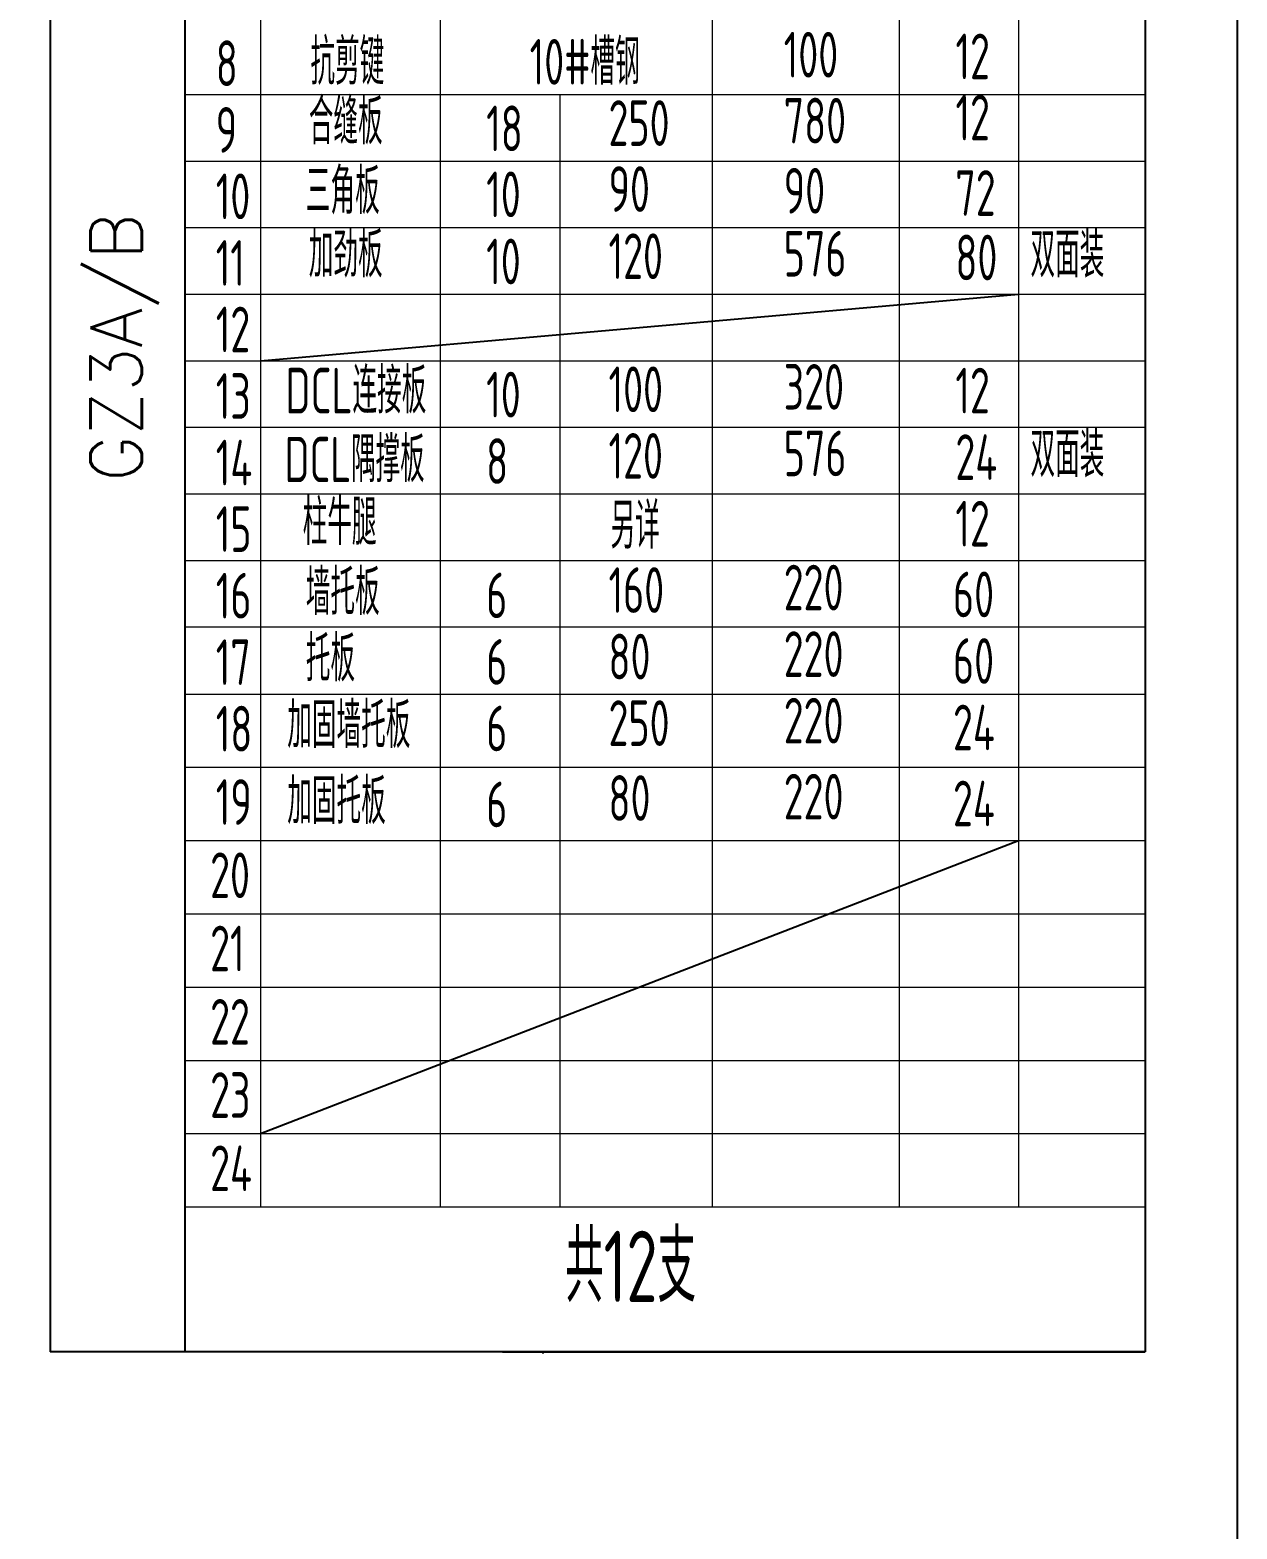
# Model space of a CAD drawing. Header units: millimetres. Extents: x 2451220 to 4527627, y -5186613 to -1639140.
# Drawn here: x 2494975 to 2499972, y -1749942 to -1743738 of the extents above; entities that cross this region are included whole.
import ezdxf

# ---------------------------------------------------------------- set-up
doc = ezdxf.new("R2010")
doc.units = ezdxf.units.MM
doc.header["$LTSCALE"] = 1000
doc.linetypes.add('CENTER', pattern=[50.8, 31.75, -6.35, 6.35, -6.35])
doc.layers.add('轴线层', color=1, linetype='CENTER', lineweight=15)
doc.layers.add('钢架', color=7, linetype='Continuous', lineweight=25)
doc.styles.add('hz', font='gbenor.shx', dxfattribs={"width": 0.75, "height": 100, "bigfont": 'gbcbig.shx'})
doc.styles.get("Standard").update_dxf_attribs({"font": 'txt', "bigfont": 'gbcbig.shx'})

msp = doc.modelspace()

# ---------------------------------------------------------------- linework, layer by layer
at = {"color": 1}
for p, q in [((2495058.8, -1741160.6), (2495058.8, -1749208.5)), ((2495617.8, -1749208.5), (2495617.8, -1741801.4))]:
    msp.add_line(p, q, dxfattribs=at)
for p, q in [((2499592, -1741160.6), (2499592, -1749208.5)), ((2495929.8, -1745106.5), (2499068, -1744831.1)), ((2495929.8, -1748305.4), (2499068, -1747092.6)), ((2496930.8, -1749208.5), (2499592, -1749208.5))]:
    msp.add_line(p, q)
at = {"lineweight": -3}
msp.add_line((2499592, -1749208.5), (2495058.8, -1749208.5), dxfattribs=at)
msp.add_lwpolyline([(2499972, -1750128.4), (2483552.7, -1750128.4), (2483552.7, -1737171.4), (2499972, -1737171.4)], close=True)
at = {"layer": '钢架', "lineweight": 13}
for p, q in [((2495929.8, -1741160.6), (2495929.8, -1748608.6)), ((2496673.4, -1741160.6), (2496673.4, -1746814.6)), ((2497798.8, -1741160.6), (2497798.8, -1747092.6)), ((2498572.8, -1741160.6), (2498572.8, -1748608.6)), ((2499068, -1741160.6), (2499068, -1748608.6)), ((2495617.8, -1744004.8), (2499592, -1744004.8)), ((2497169.3, -1744004.8), (2497169.3, -1744555.7)), ((2495617.8, -1744280.2), (2499592, -1744280.2)), ((2495617.8, -1744555.7), (2499592, -1744555.7)), ((2495617.8, -1744555.7), (2499592, -1744555.7)), ((2495617.8, -1744555.7), (2499592, -1744555.7)), ((2495617.8, -1744555.7), (2499592, -1744555.7)), ((2497169.3, -1744555.7), (2497169.3, -1746759.4)), ((2497169.3, -1744555.7), (2497169.3, -1748608.6)), ((2495617.8, -1744831.1), (2499592, -1744831.1)), ((2495617.8, -1744831.1), (2499592, -1744831.1)), ((2495617.8, -1745106.5), (2499592, -1745106.5)), ((2495617.8, -1745106.5), (2499592, -1745106.5)), ((2495617.8, -1745106.5), (2499592, -1745106.5)), ((2495617.8, -1745106.5), (2499592, -1745106.5)), ((2497169.3, -1745334.4), (2497169.3, -1745356.5)), ((2495617.8, -1745381.9), (2499592, -1745381.9)), ((2495617.8, -1745381.9), (2499592, -1745381.9)), ((2495617.8, -1745657.4), (2499592, -1745657.4)), ((2495617.8, -1745657.4), (2499592, -1745657.4)), ((2495617.8, -1745657.4), (2499592, -1745657.4)), ((2495617.8, -1745657.4), (2499592, -1745657.4)), ((2495617.8, -1745932.8), (2499592, -1745932.8)), ((2495617.8, -1745932.8), (2499592, -1745932.8)), ((2495617.8, -1745932.8), (2499592, -1745932.8)), ((2495617.8, -1745932.8), (2499592, -1745932.8)), ((2495617.8, -1746208.2), (2499592, -1746208.2)), ((2495617.8, -1746208.2), (2499592, -1746208.2)), ((2495617.8, -1746208.2), (2499592, -1746208.2)), ((2495617.8, -1746208.2), (2499592, -1746208.2)), ((2495617.8, -1746486.2), (2499592, -1746486.2)), ((2495617.8, -1746789.4), (2499592, -1746789.4)), ((2495617.8, -1746789.4), (2499592, -1746789.4)), ((2495617.8, -1746789.4), (2499592, -1746789.4)), ((2495617.8, -1746789.4), (2499592, -1746789.4)), ((2495617.8, -1746789.4), (2499592, -1746789.4)), ((2496673.4, -1746814.6), (2496673.4, -1748608.6)), ((2495617.8, -1747092.6), (2499592, -1747092.6)), ((2497798.8, -1747085.3), (2497798.8, -1748608.6)), ((2497798.8, -1747092.6), (2497798.8, -1748608.6)), ((2495617.8, -1747395.8), (2499592, -1747395.8)), ((2497798.8, -1747388.5), (2497798.8, -1748608.6)), ((2495617.8, -1747699), (2499592, -1747699)), ((2495617.8, -1747699), (2499592, -1747699)), ((2497798.8, -1747699), (2497798.8, -1748326.6)), ((2495617.8, -1748002.2), (2499592, -1748002.2)), ((2495617.8, -1748305.4), (2499592, -1748305.4)), ((2495617.8, -1748608.6), (2499592, -1748608.6)), ((2497098, -1749208.5), (2497098, -1749217.2))]:
    msp.add_line(p, q, dxfattribs=at)

# ---------------------------------------------------------------- texts
at = {"layer": '轴线层', "color": 4, "linetype": 'ByBlock', "insert": (2495225.8, -1745607.7), "char_height": 212.47, "attachment_point": 1, "rotation": 90}
msp.add_mtext_dynamic_manual_height_columns('GZ3A/B', width=1139.904, gutter_width=12.5, heights=[0], dxfattribs=at).dxf.set("width", 1245.869)
at = {"layer": '钢架', "lineweight": 13, "attachment_point": 1, "style": 'hz'}
for s, insert, char_height, width in [('抗剪键', (2496136.3, -1743774.9), 188.86, 774.007), ('\\pi400,t600;    10#槽钢', (2496336.5, -1743775.1), 188.863, 1172.138), ('\\pi400,t600;    100', (2497388.2, -1743745.6), 188.863, 1172.138), ('\\pi400,t600;    12', (2498099.1, -1743752.8), 188.863, 1172.138), ('8', (2495744.3, -1743781.1), 188.9, 774.007), ('合缝板', (2496129.4, -1744021.9), 188.86, 774.007), ('\\pi400,t600;    12', (2498099.1, -1744005.7), 188.863, 1172.138), ('9', (2495744.3, -1744056.5), 188.9, 774.007), ('\\pi400,t600;    18', (2496156.5, -1744050.6), 188.863, 1172.138), ('\\pi400,t600;    250', (2496662.9, -1744028.7), 188.863, 1172.138), ('\\pi400,t600;    780', (2497388.2, -1744018.5), 188.863, 1172.138), (' 三角板', (2496040.3, -1744310.2), 188.86, 774.007), ('\\pi400,t600;    90', (2496662.9, -1744301.6), 188.863, 1172.138), ('\\pi400,t600;    90', (2497388.2, -1744308.7), 188.863, 1172.138), ('\\pi400,t600;   72', (2498175.5, -1744318.1), 188.863, 1172.138), ('10', (2495744.3, -1744331.9), 188.86, 774.007), ('\\pi400,t600;    10', (2496156.5, -1744323.4), 188.863, 1172.138), ('加劲板', (2496129.4, -1744572.7), 188.86, 774.007), ('双面装', (2499117, -1744572.7), 188.86, 774.007), ('11', (2495744.3, -1744607.4), 188.86, 774.007), ('\\pi400,t600;    10', (2496156.5, -1744601.4), 188.863, 1172.138), ('\\pi400,t600;    120', (2496662.9, -1744579.6), 188.863, 1172.138), ('\\pi400,t600;    576', (2497388.2, -1744569.3), 188.863, 1172.138), ('\\pi400,t600;    80', (2498098.9, -1744584.9), 188.863, 1172.138), ('12', (2495744.3, -1744882.8), 188.86, 774.007), ('DCL连接板', (2496032.7, -1745135.9), 188.86, 774.007), ('\\pi400,t600;    320', (2497388.2, -1745120.2), 188.863, 1172.138), ('13', (2495744.3, -1745158.2), 188.86, 774.007), ('\\pi400,t600;    10', (2496156.5, -1745152.3), 188.863, 1172.138), ('\\pi400,t600;    100', (2496662.9, -1745130.4), 188.863, 1172.138), ('\\pi400,t600;    12', (2498098.9, -1745135.8), 188.863, 1172.138), ('14', (2495744.3, -1745433.6), 188.86, 774.007), ('DCL隅撑板', (2496029.4, -1745421.6), 187.5, 967.509), ('\\pi400,t600;    8', (2496156.5, -1745427.7), 188.863, 1172.138), ('\\pi400,t600;    120', (2496662.9, -1745405.9), 188.863, 1172.138), ('\\pi400,t600;    576', (2497388.2, -1745395.6), 188.863, 1172.138), ('\\pi400,t600;    24', (2498098.9, -1745411.2), 188.863, 1172.138), ('双面装', (2499117, -1745399), 188.86, 774.007), (' 柱牛腿', (2496027.2, -1745681), 188.86, 774.007), (' 另详', (2497301.6, -1745695.1), 188.86, 774.007), ('15', (2495744.3, -1745709.1), 188.86, 774.007), ('\\pi400,t600;    12', (2498098.9, -1745686.6), 188.863, 1172.138), ('16', (2495744.3, -1745984.5), 188.86, 774.007), (' 墙托板', (2496040.3, -1745969.9), 188.86, 774.007), ('\\pi400,t600;    6', (2496156.5, -1745983.1), 188.863, 1172.138), ('\\pi400,t600;    160', (2496662.9, -1745961.3), 188.863, 1172.138), ('\\pi400,t600;    220', (2497388.2, -1745951), 188.863, 1172.138), ('\\pi400,t600;  60', (2498242.6, -1745979.4), 188.863, 1172.138), (' 托板', (2496040.3, -1746245.3), 188.86, 774.007), ('\\pi400,t600;    80', (2496662.9, -1746236.7), 188.863, 1172.138), ('\\pi400,t600;    220', (2497388.2, -1746226.4), 188.863, 1172.138), ('17', (2495744.3, -1746259.9), 188.86, 774.007), ('\\pi400,t600;    6', (2496156.5, -1746258.6), 188.863, 1172.138), ('\\pi400,t600;  60', (2498242.6, -1746254.8), 188.863, 1172.138), ('18', (2495744.3, -1746535.3), 188.86, 774.007), ('加固墙托板', (2496040.3, -1746520.7), 188.86, 774.007), ('\\pi400,t600;    6', (2496156.5, -1746534), 188.863, 1172.138), ('\\pi400,t600;    250', (2496662.9, -1746512.1), 188.863, 1172.138), ('\\pi400,t600;    220', (2497388.2, -1746501.9), 188.863, 1172.138), ('\\pi400,t600;  24', (2498242.6, -1746530.2), 188.863, 1172.138), ('19', (2495744.3, -1746838.5), 188.86, 774.007), ('加固托板', (2496040.3, -1746835.2), 188.86, 774.007), ('\\pi400,t600;    6', (2496156.5, -1746848.5), 188.863, 1172.138), ('\\pi400,t600;    80', (2496662.9, -1746822.1), 188.863, 1172.138), ('\\pi400,t600;    220', (2497388.2, -1746816.3), 188.863, 1172.138), ('\\pi400,t600;  24', (2498242.6, -1746844.7), 188.863, 1172.138), ('20', (2495720.9, -1747141.7), 188.86, 774.007), ('21', (2495720.9, -1747444.9), 188.86, 774.007), ('22', (2495720.9, -1747748.1), 188.86, 774.007), ('23', (2495720.9, -1748051.3), 188.86, 774.007), ('24', (2495720.9, -1748354.5), 188.86, 774.007), ('共12支', (2497190.5, -1748707.5), 295.1, 946.647)]:
    msp.add_mtext(s, dxfattribs=dict(at, insert=insert, char_height=char_height, width=width))

doc.saveas('drawing.dxf')
